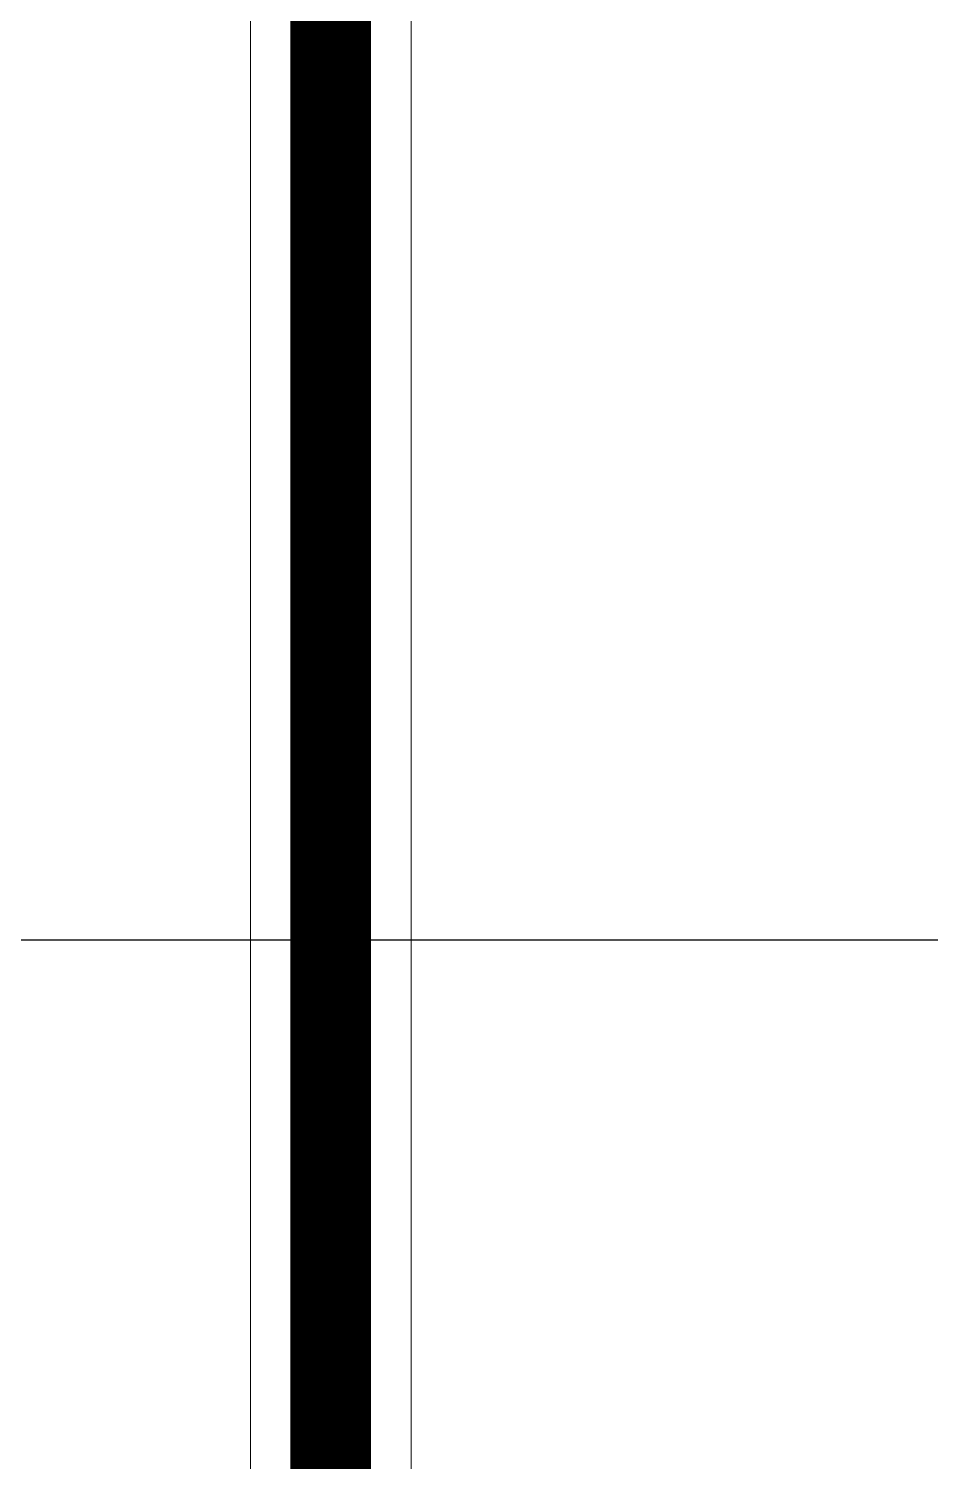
# Model space of a CAD drawing. Header units: millimetres. Extents: x -92759 to 184353, y -15225 to 86714.
# Drawn here: x 56765 to 57323, y 63006 to 63894 of the extents above; entities that cross this region are included whole.
import ezdxf

# ---------------------------------------------------------------- set-up
doc = ezdxf.new("R2010")
doc.units = ezdxf.units.MM
doc.linetypes.add('HIDDEN', pattern=[0.375, 0.25, -0.125])
doc.layers.add('A-PATT-CONC', color=8, linetype='Continuous')
doc.layers.add('E-legend', color=1, linetype='Continuous')
doc.layers.add('HFI 9MM FPB', color=94, linetype='Continuous', lineweight=5)

# ---------------------------------------------------------------- blocks, each defined once
blk = doc.blocks.new('RCP_B8L2')
at = {"layer": 'A-PATT-CONC'}
h = blk.add_hatch(dxfattribs=at)
h.set_pattern_fill('ANSI37', color=256, scale=189, angle=45)
h.set_pattern_definition([(90, (-390319.6, -153298.3), (-600.075, 0), []), (180, (-390319.6, -153298.3), (-6e-14, -600.075), [])])
h.paths.add_polyline_path([(-396817.06, -153302.3), (-390419.07, -153302.3), (-390419.07, -158102.3), (-396817.06, -158102.3)])
at = {"layer": 'HFI 9MM FPB'}
h = blk.add_hatch(dxfattribs=at)
h.set_pattern_fill('ANSI33', color=256, scale=50)
h.set_pattern_definition([(45, (-381589.02, -647239), (-224.5064, 224.5064), []), (45, (-381364.5, -647239), (-224.5064, 224.5064), [158.75, -79.375])])
h.paths.add_polyline_path([(-396916.56, -153298.3), (-390319.57, -153298.3), (-390319.57, -158098.3), (-396916.56, -158098.3)], flags=16)
edge = h.paths.add_edge_path()
edge.add_line((-397702.07, -152277.3), (-389568.07, -152277.3))
edge.add_line((-389568.07, -152277.3), (-389568.07, -159127.3))
edge.add_line((-389568.07, -159127.3), (-397218.07, -159127.3))
edge.add_line((-397218.07, -159127.3), (-397218.07, -158677.3))
edge.add_line((-397218.07, -158677.3), (-397668.07, -158677.3))
edge.add_line((-397668.07, -158677.3), (-397668.07, -152277.3))
blk.add_lwpolyline([(-395717.06, -158102.3), (-395717.06, -153302.3), (-395617.56, -153302.3), (-395617.56, -158102.3)], close=True, dxfattribs=at)
blk = doc.blocks.new('EL_B8_L2_R4')
at = {"color": 1, "linetype": 'HIDDEN', "ltscale": 20, "const_width": 50}
blk.add_lwpolyline([(-33349.25, -17125), (-33349.25, -12325)], dxfattribs=at)

msp = doc.modelspace()

# ---------------------------------------------------------------- block references
at = {"layer": 'A-PATT-CONC'}
msp.add_blockref('RCP_B8L2', (452619.12, 220318.54), dxfattribs=at)
at = {"layer": 'E-legend', "color": 7}
msp.add_blockref('EL_B8_L2_R4', (90301.06, 79341.24), dxfattribs=at)

doc.saveas('drawing.dxf')
